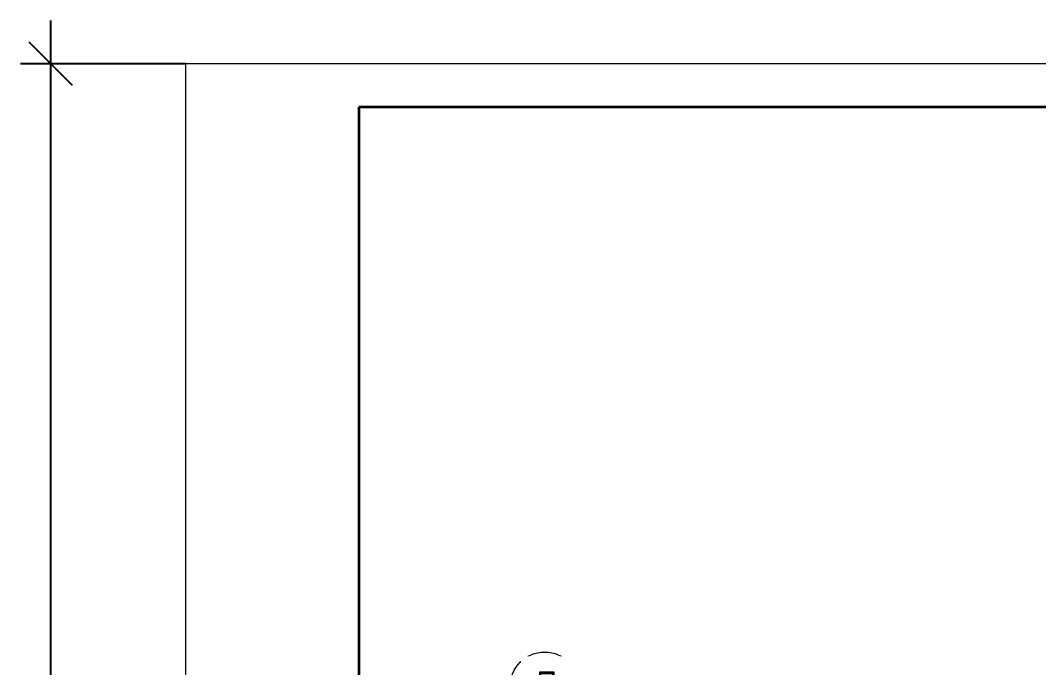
# Model space of a CAD drawing. Header units: millimetres. Extents: x 0 to 8967983, y -224399 to 13801.
# Drawn here: x 31438 to 43175, y 6340 to 13801 of the extents above; entities that cross this region are included whole.
import ezdxf

# ---------------------------------------------------------------- set-up
doc = ezdxf.new("R2010")
doc.units = ezdxf.units.MM
doc.header["$LTSCALE"] = 10
doc.layers.add('013', color=7, linetype='Continuous', lineweight=13)
doc.layers.add('АР_Оси', color=142, linetype='Continuous', lineweight=9)
doc.layers.get('0').off()
doc.layers.get('0').freeze()
doc.styles.add('GOST', font='isocpeur.TTF')
doc.styles.add('БДА100', font='romand.shx', dxfattribs={"width": 0.7})
doc.styles.add('ГОСТ 2.304', font='isocpeur.TTF', dxfattribs={"width": 0.7})
doc.dimstyles.new('БДА1', dxfattribs={"dimtxt": 2, "dimasz": 1, "dimexe": 0.7, "dimexo": 0, "dimgap": 0.8, "dimtad": 1, "dimdec": 0, "dimrnd": 1, "dimzin": 0, "dimdsep": 46, "dimtxsty": 'БДА100', "dimblk": 'OBLIQUE', "dimcen": 2, "dimdle": 1, "dimadec": 0, "dimazin": 0, "dimtfac": 1, "dimtdec": 0, "dimtmove": 1, "dimatfit": 3, "dimldrblk": 'NONE', "dimfxl": 0.7, "dimtolj": 1, "dimtzin": 0, "dimlwd": -1, "dimlwe": -1, "dimarcsym": 0})

# ---------------------------------------------------------------- blocks, each defined once
blk = doc.blocks.new('_Oblique')
at = {"color": 0, "linetype": 'ByBlock', "lineweight": -2}
blk.add_line((-0.5, -0.5), (0.5, 0.5), dxfattribs=at)
blk = doc.blocks.new('*D538')
at = {"layer": 'Defpoints', "color": 0, "transparency": 16777216}
for p, q in [((-15.52, -5), (-15.52, 599)), ((0, 594), (-19.02, 594)), ((0, 0), (-19.02, 0))]:
    blk.add_line(p, q, dxfattribs=at)
for p in [(-15.52, 594), (0, 594), (0, 0)]:
    blk.add_point(p, dxfattribs=at)
at = {"layer": 'Defpoints', "color": 0, "transparency": 16777216, "xscale": 5, "yscale": 5, "zscale": 5}
for p, rotation in [((-15.52, 594), 90), ((-15.52, 0), 270)]:
    blk.add_blockref('_Oblique', p, dxfattribs=dict(at, rotation=rotation))
at = {"layer": 'Defpoints', "color": 0, "lineweight": 0, "transparency": 16777216, "insert": (-24.52, 148.5), "char_height": 10, "attachment_point": 5, "rotation": 90, "style": 'БДА100'}
blk.add_mtext('\\A1;594', dxfattribs=at)
blk = doc.blocks.new('_None')
blk = doc.blocks.new('*U536')
at = {"color": 44, "lineweight": 20, "ltscale": 10}
for p, q in [((841, 594), (0, 594)), ((0, 594), (0, 0))]:
    blk.add_line(p, q, dxfattribs=at)
at = {"color": 137, "lineweight": 35, "ltscale": 10}
for p, q in [((836, 589), (20, 589)), ((20, 589), (20, 5))]:
    blk.add_line(p, q, dxfattribs=at)
at = {"color": 44, "lineweight": 13, "style": 'GOST', "oblique": 10, "width": 0.8}
for tag in ['ФОРМАТВЕРТ', 'ФОРМАТГОРИЗ']:
    blk.add_attdef(tag, (789.98, 1.6), '', height=2, dxfattribs=at)
at = {"layer": 'Defpoints', "color": 251, "lineweight": 0}
dim = blk.add_linear_dim(base=(-15.52, 594), p1=(0, 0), p2=(0, 594), angle=90, dimstyle='БДА1', override={"dimscale": 5}, dxfattribs=at)
dim.commit()
dim.dimension.update_dxf_attribs({"geometry": '*D538', "text_midpoint": (-15.52, 148.5), "dimtype": 160})

msp = doc.modelspace()

# ---------------------------------------------------------------- linework, layer by layer
at = {"layer": 'АР_Оси', "ltscale": 0.5}
msp.add_circle((37481.5, 6119.5), 400, dxfattribs=at)

# ---------------------------------------------------------------- next in the draw order: texts
at = {"layer": 'АР_Оси', "insert": (37381.7, 6297.3), "char_height": 350, "width": 528.82, "attachment_point": 1, "line_spacing_factor": 1.149209, "style": 'ГОСТ 2.304', "bg_fill": 2}
msp.add_mtext('{\\W0.8;П\\H0.57143x;1}', dxfattribs=at)

# ---------------------------------------------------------------- next in the draw order: block references
at = {"layer": '013', "xscale": 100, "yscale": 100, "zscale": 100}
msp.add_blockref('*U536', (33339.7, -46099.2), dxfattribs=at)

doc.saveas('drawing.dxf')
